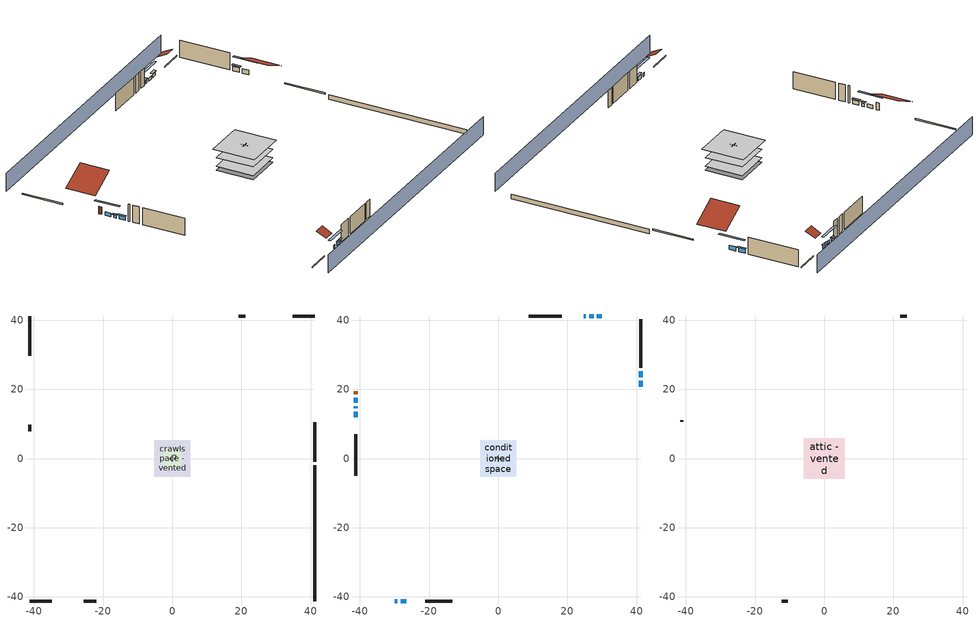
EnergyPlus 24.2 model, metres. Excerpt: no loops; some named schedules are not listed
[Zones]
crawlspace - vented
 floor foundation (Slab2 construction): -5.27,-5.27 -5.27,5.27 5.27,5.27 5.27,-5.27 z-0.91
 wall outside (RimJoist1 construction): 41.16,-1 41.16,10.52 z0.3:0.61
 wall outside (RimJoist2 construction): -41.16,-41.16 -34.76,-41.16 z0.3:0.61
 wall outside (RimJoist3 construction): -41.16,41.16 -41.16,29.64 z0.3:0.61
 wall outside (RimJoist4 construction): 41.16,41.16 34.76,41.16 z0.3:0.61
 wall foundation (FoundationWall1 construction): 41.16,-41.16 41.16,-1.93 z-0.91:0.3
furnace airloop ret air zone
 floor adiabatic (AdiabaticConst): 0,0 0,1 1,1 1,0 z0
 wall adiabatic (AdiabaticConst): 0,1 0,0 1,0 1,1 0,1 z0:1
 ceiling adiabatic (AdiabaticConst): 1,0 1,1 0,1 0,0 z1
garage
 floor foundation (Slab1 construction): -2.59,-2.59 -2.59,2.59 2.59,2.59 2.59,-2.59 z0
 wall outside (Wall1 construction): -25.62,-41.16 -21.97,-41.16 z0.3:5.18
 wall outside (Wall12 construction): 21.06,41.16 19.24,41.16 z0.3:5.18
 wall outside (Wall2 construction): -41.16,9.73 -41.16,7.9 z0.3:5.18
 wall to conditioned space (Wall5 construction Reversed): 0,-0.91 0,0.91 z0.3:5.18
 wall to conditioned space (Wall6 construction Reversed): 0.91,0 -0.91,0 z0.3:5.18
conditioned space
 floor to crawlspace - vented (Floor1 construction): -5.27,-5.27 -5.27,5.27 5.27,5.27 5.27,-5.27 z0.3
 floor to garage (Floor2 construction): -2.59,-2.59 -2.59,2.59 2.59,2.59 2.59,-2.59 z0.3
 floor adiabatic (AdiabaticFloorConstruction): -5.27,-5.27 -5.27,5.27 5.27,5.27 5.27,-5.27 z2.74
 wall outside (AdiabaticWallConstruction 1): -41.16,19.44 -41.16,18.53 z0.3:2.34
 wall outside (AdiabaticWallConstruction): 41.16,20.71 41.16,22.51 / 41.16,23.44 41.16,25.24 z0.3:1.52; 29.85,41.16 28.51,41.16 / 27.59,41.16 26.25,41.16 z0.3:1.22; -29.85,-41.16 -29.13,-41.16 z0.3:1.25; -28.2,-41.16 -26.55,-41.16 / -41.16,13.54 -41.16,11.93 z0.3:1.37; -41.16,17.6 -41.16,16.05 z0.3:1.31; -41.16,15.12 -41.16,14.46 / 25.33,41.16 24.69,41.16 z0.3:1.16
 wall outside (Wall3 construction): 41.16,26.17 41.16,40.23 z0.3:5.18
 wall outside (Wall4 construction): -21.04,-41.16 -13.22,-41.16 z0.3:5.18
 wall outside (Wall7 construction): -41.16,6.97 -41.16,-5 z0.3:5.18
 wall outside (Wall8 construction): 18.31,41.16 8.77,41.16 z0.3:5.18
 window (WindowConstruction): 41.16,20.71 41.16,22.51 z0.3:1.52
 window (WindowConstruction 9): 29.85,41.16 28.51,41.16 z0.3:1.22
 window (WindowConstruction 1): 41.16,23.44 41.16,25.24 z0.3:1.52
 window (WindowConstruction 2): -29.85,-41.16 -29.13,-41.16 z0.3:1.25
 window (WindowConstruction 3): -28.2,-41.16 -26.55,-41.16 z0.3:1.37
 window (WindowConstruction 4): -41.16,17.6 -41.16,16.05 z0.3:1.31
 window (WindowConstruction 5): -41.16,15.12 -41.16,14.47 z0.3:1.16
 window (WindowConstruction 6): -41.16,13.54 -41.16,11.93 z0.3:1.37
 window (WindowConstruction 7): 27.59,41.16 26.25,41.16 z0.3:1.22
 window (WindowConstruction 8): 25.33,41.16 24.69,41.16 z0.3:1.16
 door (Door): -41.16,19.44 -41.16,18.53 z0.3:2.34
 ceiling adiabatic (AdiabaticFloorConstruction): 5.27,-5.27 5.27,5.27 -5.27,5.27 -5.27,-5.27 z2.74
attic - vented
 floor to conditioned space (Floor3 construction Reversed): -5.87,-5.87 -5.87,5.87 5.87,5.87 5.87,-5.87 z5.18
 wall outside (Wall10 construction): 23.77,41.16 21.99,41.16 z0.3:5.18
 wall outside (Wall11 construction): -41.16,11 -41.16,10.65 z0.3:5.18
 wall outside (Wall9 construction): -12.29,-41.16 -10.52,-41.16 z0.3:5.18
 roof outside (Roof1 construction): 41.16,19.78,5.18 33.7,19.78,8.91 33.7,11.45,8.91 41.16,11.45,5.18
 roof outside (Roof2 construction): -30.77,-41.16,5.18 -30.77,-38.43,6.55 -33.83,-38.43,6.55 -33.83,-41.16,5.18
 roof outside (Roof3 construction): 30.77,41.16,5.18 30.77,38.43,6.55 33.83,38.43,6.55 33.83,41.16,5.18
 roof outside (Roof4 construction): -41.16,20.37,5.18 -33.7,20.37,8.91 -33.7,28.71,8.91 -41.16,28.71,5.18
shading: 41.16,45.73 -41.16,45.73 / -41.16,-45.73 41.16,-45.73 z0:5.18; 41.16,25.25 41.16,17.97 41.77,17.97 41.77,25.25 z4.27; 28.21,41.16 30.15,41.16 30.15,41.77 28.21,41.77 z1.52; 41.16,25.54 41.16,23.14 41.77,23.14 41.77,25.54 z1.83; -26.38,-41.16 -32.59,-41.16 -32.59,-41.77 -26.38,-41.77 z3.99; -26.25,-41.16 -28.5,-41.16 -28.5,-41.77 -26.25,-41.77 z1.68; -41.16,13.31 -41.16,20.34 -41.77,20.34 -41.77,13.31 z4.05; -41.16,14.16 -41.16,15.42 -41.77,15.42 -41.77,14.16 z1.46; -41.16,11.62 -41.16,13.84 -41.77,13.84 -41.77,11.62 z1.68; 23.51,41.16 30.33,41.16 30.33,41.77 23.51,41.77 z3.96; 24.39,41.16 25.63,41.16 25.63,41.77 24.39,41.77 z1.46
[Building]
Building 1: Terrain=Suburbs
[Site:Location]
Portland Intl Arpt_OR: Latitude {deg}=45.59; Longitude {deg}=-122.6; Time Zone {hr}=-8; Elevation {m}=33; Keep Site Location Information=Yes
[Site:GroundTemperature:Shallow]
10.2558, 8.96328, 8.85977, 9.47314, 11.9355, 14.3863, 16.5111, 17.8571, 17.9714, 16.8767, 14.8061, 12.4304
[Site:WaterMainsTemperature]
Calculation Method=Schedule; Temperature Schedule=mains temperature schedule
[Material] Roughness=Rough; Thermal Absorptance=0.9
Name | Thickness {m} | Conductivity {W/m-K} | Density {kg/m3} | Specific Heat {J/kg-K} | Solar Absorptance | Visible Absorptance
ceiling loosefill ins | 0.254 | 0.0480833 | 16.02 | 1046.75 | 0.7 | 0.7
ceiling stud and cavity | 0.1397 | 0.104117 | 65.682 | 1177.47 | 0.7 | 0.7
concrete 4.0 in. | 0.1016 | 1.803125 | 2242.8 | 837.4 | 0.7 | 0.7
concrete 8.0 in. | 0.2032 | 1.803125 | 2242.8 | 837.4 | 0.7 | 0.7
door material | 0.04445 | 0.0612267 | 512.64 | 1214.23 | 0.7 | 0.7
floor covering | 0.0127 | 0.0433444 | 54.468 | 1339.84 | 0.6 | 0.6
floor rigid ins; wall rigid ins | 0.512978 | 0.029427 | 32.04 | 1214.23 | 0.7 | 0.7
floor stud and cavity | 0.1397 | 0.923637 | 92.3553 | 1139.71 | 0.7 | 0.7
floor stud and cavity 1 | 0.1397 | 1.75129 | 37.0049 | 1207.88 | 0.7 | 0.7
furniture material conditioned space 1; furniture material garage 1 | 0.1524 | 0.115458 | 640.8 | 1214.23 | 0.6 | 0.6
gypsum board | 0.0127 | 0.160291 | 801 | 837.4 | 0.6 | 0.6
metal surfacing | 0.000508 | 50.0403 | 7801.74 | 460.57 | 0.9 | 0.9
osb sheathing 0.5 in. | 0.0127 | 0.115458 | 512.64 | 1214.23 | 0.6 | 0.6
osb sheathing 0.5 in. 1; osb sheathing 0.5 in. 2; osb sheathing 0.5 in. 3 | 0.0127 | 0.115458 | 512.64 | 1214.23 | 0.7 | 0.7
osb sheathing 0.75 in. | 0.01905 | 0.115458 | 512.64 | 1214.23 | 0.7 | 0.7
rim joist stud and cavity | 0.0508 | 0.178688 | 50.32683 | 1063.81 | 0.6 | 0.6
roof rigid ins | 0.00396442 | 0.029427 | 32.04 | 1214.23 | 0.7 | 0.7
soil 0.5 in. | 0.0127 | 1.9041 | 1842.3 | 418.7 | 0.7 | 0.7
wall stud and cavity | 0.1397 | 0.727959 | 139.0536 | 1170.24 | 0.6 | 0.6
wall stud and cavity 1 | 0.1397 | 0.550994 | 139.0536 | 1170.24 | 0.7 | 0.7
wall stud and cavity 2 | 0.1397 | 0.335416 | 139.0536 | 1170.24 | 0.7 | 0.7
wall stud and cavity 3 | 0.0889 | 0.380278 | 52.3479 | 1209.89 | 0.7 | 0.7
wall stud and cavity 4 | 0.0889 | 0.391764 | 83.0341 | 1211.67 | 0.7 | 0.7
wood siding | 0.0254 | 0.102417 | 544.68 | 1172.36 | 0.85 | 0.85
wood siding 1; wood siding 2 | 0.0254 | 0.102417 | 544.68 | 1172.36 | 0.7 | 0.7
[Material:NoMass]
Adiabatic: Roughness=Rough; Thermal Resistance {m2-K/W}=176.1; Thermal Absorptance=0.9; Solar Absorptance=0.7; Visible Absorptance=0.7
[WindowMaterial:SimpleGlazingSystem]
WindowMaterial: U-Factor {W/m2-K}=6.58648; Solar Heat Gain Coefficient=0.76
[Construction]
AdiabaticConst: Adiabatic
AdiabaticFloorConstruction: floor stud and cavity 1, floor rigid ins, osb sheathing 0.75 in., floor covering
AdiabaticWallConstruction: wood siding 1, wall rigid ins, wall stud and cavity 3, gypsum board
AdiabaticWallConstruction 1: wood siding 2, wall rigid ins, wall stud and cavity 3, gypsum board
Door: door material
Floor1 construction; Floor2 construction: floor stud and cavity, osb sheathing 0.75 in., floor covering
Floor3 construction Reversed: gypsum board, ceiling stud and cavity, ceiling loosefill ins
FoundationWall1 construction: concrete 8.0 in.
furniture construction conditioned space 1: furniture material conditioned space 1
furniture construction garage 1: furniture material garage 1
PartitionWallConstruction: gypsum board, wall stud and cavity 4, gypsum board
RimJoist1 construction; RimJoist2 construction; RimJoist3 construction; RimJoist4 construction: wood siding, rim joist stud and cavity
Roof1 construction; Roof2 construction; Roof3 construction; Roof4 construction: metal surfacing, roof rigid ins, osb sheathing 0.5 in.
Slab1 construction: concrete 4.0 in.
Slab2 construction: soil 0.5 in.
Wall1 construction; Wall2 construction: wood siding, osb sheathing 0.5 in. 1, wall stud and cavity
Wall10 construction; Wall11 construction; Wall12 construction; Wall9 construction: wood siding, osb sheathing 0.5 in. 3, wall stud and cavity
Wall3 construction; Wall4 construction: wood siding, osb sheathing 0.5 in. 1, wall stud and cavity 1, gypsum board
Wall5 construction Reversed: gypsum board, wall stud and cavity 2, osb sheathing 0.5 in. 2
Wall6 construction Reversed: gypsum board, wall stud and cavity 2, osb sheathing 0.5 in. 3
Wall7 construction; Wall8 construction: wood siding, osb sheathing 0.5 in. 3, wall stud and cavity 1, gypsum board
WindowConstruction; WindowConstruction 1; WindowConstruction 2; WindowConstruction 3; WindowConstruction 4; WindowConstruction 5; WindowConstruction 6; WindowConstruction 7; WindowConstruction 8; WindowConstruction 9: WindowMaterial
[Zone] Multiplier=1
Name | Volume {m3} | Part of Total Floor Area
attic - vented | 120.537 | Yes
conditioned space | 606.66 | Yes
crawlspace - vented | 135.355 | Yes
furnace airloop ret air zone | 1 | No
garage | 65.242 | Yes
[Space]
Name | Zone | Volume {m3} | Space Type
attic - vented 1 | attic - vented | 120.537
conditioned space 1 | conditioned space | 606.66
crawlspace - vented 1 | crawlspace - vented | 135.355
furnace airloop ret air space | furnace airloop ret air zone |  | Plenum Space Type
garage 1 | garage | 65.242
[ZoneInfiltration:EffectiveLeakageArea] Schedule=Always On Discrete
Name | Zone or Space | Effective Air Leakage Area {cm2} | Stack Coefficient | Wind Coefficient
infil attic - vented 1 | attic - vented 1 | 4592.05 | 0.000182513 | 4.37271e-05
infil garage 1 | garage 1 | 135.918 | 0.000129147 | 4.64657e-05
[ZoneMixing] Schedule=Always On Continuous; Design Flow Rate Calculation Method=Flow/Zone; Design Flow Rate {m3/s}=0
Name | Zone or Space | Source Zone or Space
whole house fan mix | attic - vented | conditioned space
furnace airloop_0 ZoneMixDZToCond mix | conditioned space | crawlspace - vented
furnace airloop_0 ZoneMixCondToDZ mix | crawlspace - vented | conditioned space
[SurfaceProperty:IncidentSolarMultiplier] Incident Solar Multiplier=1; Incident Solar Multiplier Schedule=trans schedule winter=0.85 summer=0.7
Window1; Window10; Window2; Window3; Window4; Window5; Window6; Window7; Window8; Window9
[InternalMass]
Name | Construction | Zone or ZoneList | Space or SpaceList | Surface Area {m2}
furniture mass conditioned space 1 | furniture construction conditioned space 1 | conditioned space | conditioned space 1 | 99.51774
partition wall mass | PartitionWallConstruction | conditioned space | conditioned space 1 | 248.794
furniture mass garage 1 | furniture construction garage 1 | garage | garage 1 | 2.67561
[Lights] Design Level Calculation Method=LightingLevel; Return Air Fraction=0; Fraction Radiant=0.6; Fraction Visible=0.2; Fraction Replaceable=1
Name | Zone or ZoneList or Space or SpaceList | Schedule | Lighting Level {W}
interior lighting | conditioned space 1 | lighting_interior | 362.033
garage lighting | garage 1 | lighting_garage | 8.8611
[People]
occupants: Zone or ZoneList or Space or SpaceList=conditioned space 1; Number of People Schedule=occupants; Number of People Calculation Method=People; Number of People=5; Fraction Radiant=0.314171; Sensible Heat Fraction=0.56303; Activity Level Schedule=occupants activity schedule; Carbon Dioxide Generation Rate {m3/s-W}=0; Enable ASHRAE 55 Comfort Warnings=No; Mean Radiant Temperature Calculation Type=EnclosureAveraged
[ElectricEquipment] Design Level Calculation Method=EquipmentLevel
Name | Zone or ZoneList or Space or SpaceList | Schedule | Design Level {W} | Fraction Latent | Fraction Radiant | Fraction Lost
ceiling fan | conditioned space 1 | ceiling_fan | 17.9314 | 0 | 0.558 | 0
clothes dryer | conditioned space 1 | clothes_dryer | 4165.51 | 0.015 | 0.081 | 0.85
clothes washer | conditioned space 1 | clothes_washer | 289.22 | 0.03 | 0.162 | 0.7
cooking range | conditioned space 1 | cooking_range | 1210.74 | 0.08 | 0.432 | 0.2
dishwasher | conditioned space 1 | dishwasher | 514.86 | 0.3 | 0.18 | 0.4
fridge | conditioned space 1 | fridge schedule | 45.9075 | 0 | 0.6 | 0
mech vent bath fan 0 | conditioned space 1 | mech vent bath fan 0 schedule | 30 | 0 | 0 | 1
mech vent house fan | conditioned space 1 | mech vent house fan schedule | 0 | 0 | 0 | 1
mech vent house fan cfis | conditioned space 1 | mech vent house fan cfis schedule | 0 | 0 | 0 | 0
mech vent range fan 0 | conditioned space 1 | mech vent range fan 0 schedule | 30 | 0 | 0 | 1
misc plug loads | conditioned space 1 | plug_loads_other | 1014.88 | 0.021 | 0.558 | 0.049
misc tv | conditioned space 1 | plug_loads_tv | 1347.7 | 0 | 0.6 | 0
whole house fan | conditioned space 1 | Always On Discrete | 0 | 0 | 0 | 1
freezer | garage 1 | freezer schedule | 194.914 | 0 | 0.6 | 0
fridge 1 | garage 1 | fridge schedule 1 | 90.9498 | 0 | 0.6 | 0
[OtherEquipment] Design Level Calculation Method=EquipmentLevel
Name | Fuel Type | Zone or ZoneList or Space or SpaceList | Schedule | Design Level {W} | Fraction Latent | Fraction Radiant | Fraction Lost
clothes dryer 1 | Electricity | conditioned space 1 | clothes_dryer | 0 | 0.015 | 0.081 | 0.85
cooking range 1 | Electricity | conditioned space 1 | cooking_range | 0 | 0.08 | 0.432 | 0.2
furnace airloop_0 SupCondToLv; furnace airloop_0 SupSensLkToCond; mech vent house fan sensible load; water heater sens | None | conditioned space 1 | Always On Discrete | 0 | 0 | 0 | 0
furnace airloop_0 SupLatLkToCond; mech vent house fan latent load; water heater lat | None | conditioned space 1 | Always On Discrete | 0 | 1 | 0 | 0
general water use latent | None | conditioned space 1 | general water use schedule | 99.529 | 1 | 0 | 0
general water use sensible | None | conditioned space 1 | general water use schedule | -98.09 | 0 | 0.6 | 0
water heater energy adjustment1 | Electricity | conditioned space 1 | Always On Discrete | 0.01 | 0 | 0 | 1
furnace airloop_0 RetCondToDZ; furnace airloop_0 SupCondToDZ; furnace airloop_0 SupSensLkToDZ | None | crawlspace - vented 1 | Always On Discrete | 0 | 0 | 0 | 0
furnace airloop_0 SupLatLkToDZ | None | crawlspace - vented 1 | Always On Discrete | 0 | 1 | 0 | 0
furnace airloop_0 RetCondToRP; furnace airloop_0 RetSensLkToRP | None | furnace airloop ret air space | Always On Discrete | 0 | 0 | 0 | 0
furnace airloop_0 RetLatLkToRP | None | furnace airloop ret air space | Always On Discrete | 0 | 1 | 0 | 0
[ZoneInfiltration:DesignFlowRate] Schedule=Always On Discrete
Name | Zone or ZoneList or Space or SpaceList | Design Flow Rate Calculation Method | Design Flow Rate {m3/s} | Air Changes per Hour {1/hr} | Constant Term Coefficient | Temperature Term Coefficient | Velocity Term Coefficient | Velocity Squared Term Coefficient
infil flow; natural vent flow; whole house fan flow | conditioned space 1 | Flow/Zone | 0
crawlspace_vented 1 duct leakage imbalance infil flow | crawlspace - vented 1 | Flow/Zone | 0
infil crawlspace - vented 1 | crawlspace - vented 1 | AirChanges/Hour |  | 2.6013 | 1 | 0 | 0 | 0
[SurfaceProperty:ExposedFoundationPerimeter] Exposed Perimeter Calculation Method=TotalExposedPerimeter
Name | Total Exposed Perimeter {m}
Slab2 | 39.22776
Slab1 | 14.6304
[SpaceList]
Plenum Space Type: furnace airloop ret air space
[AvailabilityManager:Scheduled] Schedule=Always On Discrete
furnace airloop Availability Manager; room ac airloop Availability Manager
[AirLoopHVAC:ReturnPlenum]
Air Loop HVAC Return Plenum 1: Zone=furnace airloop ret air zone
[WaterUse:Equipment]
dishwasher: Peak Flow Rate {m3/s}=7.64306e-06; Flow Rate Fraction Schedule=hot_water_dishwasher
[Foundation:Kiva] Wall Depth Below Slab {m}=0.2032
Name | Initial Indoor Air Temperature {C} | Wall Height Above Grade {m}
Foundation Kiva 1 | 13.4258 | 0.1016
Foundation Kiva 2 | 8.41658 | 0.3048
[Foundation:Kiva:Settings]
Soil Conductivity {W/m-K}=1.9041; Soil Density {kg/m3}=1842.3; Soil Specific Heat {J/kg-K}=418.7; Ground Solar Absorptivity=0.9; Ground Thermal Absorptivity=0.9; Ground Surface Roughness {m}=0.03; Far-Field Width {m}=40; Deep-Ground Boundary Condition=ZeroFlux; Deep-Ground Depth {m}=40; Minimum Cell Dimension {m}=0.2; Maximum Cell Growth Coefficient=3; Simulation Timestep=Timestep
[Exterior:Lights]
exterior lighting: Schedule=exterior lighting schedule; Design Level {W}=8.97151
[EnergyManagementSystem:GlobalVariable]
furnace_airloop_0_DuctImbalLkExhFanEquivCond
furnace_airloop_0_DuctImbalLkExhFanEquivDZ
furnace_airloop_0_DuctImbalLkSupFanEquivCond
furnace_airloop_0_DuctImbalLkSupFanEquivDZ
furnace_airloop_0_DZ_T
furnace_airloop_0_DZ_W
furnace_airloop_0_RetCondToDZ
furnace_airloop_0_RetCondToRP
furnace_airloop_0_RetLatLkToRP
furnace_airloop_0_RetSensLkToRP
furnace_airloop_0_SupCondToDZ
furnace_airloop_0_SupCondToLv
furnace_airloop_0_SupLatLkToCond
furnace_airloop_0_SupLatLkToDZ
furnace_airloop_0_SupSensLkToCond
furnace_airloop_0_SupSensLkToDZ
furnace_airloop_0_ZoneMixCondToDZ
furnace_airloop_0_ZoneMixDZToCond
furnace_airloop_AH_MFR
furnace_airloop_AH_Tout
furnace_airloop_AH_VFR
furnace_airloop_AH_Wout
furnace_airloop_Fan_RTF
furnace_airloop_RA_T
furnace_airloop_Ra_W
infil_program_Qfan
infil_program_Qinf
natural_vent_program_Qnv
natural_vent_program_Qwhf
room_ac_airloop_Fan_RTF
[EnergyManagementSystem:Sensor]
Name | Output:Variable or Output:Meter Index Key | Output:Variable or Output:Meter
airflow_gain | infil flow | Infiltration Sensible Heat Gain Energy
airflow_gain_1 | natural vent flow | Infiltration Sensible Heat Gain Energy
airflow_gain_2 | whole house fan flow | Infiltration Sensible Heat Gain Energy
airflow_loss | infil flow | Infiltration Sensible Heat Loss Energy
airflow_loss_1 | natural vent flow | Infiltration Sensible Heat Loss Energy
airflow_loss_2 | whole house fan flow | Infiltration Sensible Heat Loss Energy
clg_load_cond |  | Cooling:EnergyTransfer:Zone:CONDITIONED SPACE
clg_load_duct |  | Cooling:EnergyTransfer:Zone:FURNACE AIRLOOP RET AIR ZONE
clg_sp_s; clg_sp_s_1 | cooling setpoint | Schedule Value
clothes_dryer_exhaust_0_sch_s | clothes_dryer | Schedule Value
cool_season | cooling season schedule | Schedule Value
ducts_conv | furnace airloop_0 RetCondToRP | Other Equipment Convective Heating Energy
ducts_conv_1 | furnace airloop_0 RetLatLkToRP | Other Equipment Convective Heating Energy
ducts_conv_2 | furnace airloop_0 RetSensLkToRP | Other Equipment Convective Heating Energy
ducts_conv_3 | furnace airloop_0 SupCondToLv | Other Equipment Convective Heating Energy
ducts_conv_4 | furnace airloop_0 SupLatLkToCond | Other Equipment Convective Heating Energy
ducts_conv_5 | furnace airloop_0 SupSensLkToCond | Other Equipment Convective Heating Energy
ducts_rad | furnace airloop_0 RetCondToRP | Other Equipment Radiant Heating Energy
ducts_rad_1 | furnace airloop_0 RetLatLkToRP | Other Equipment Radiant Heating Energy
ducts_rad_2 | furnace airloop_0 RetSensLkToRP | Other Equipment Radiant Heating Energy
ducts_rad_3 | furnace airloop_0 SupCondToLv | Other Equipment Radiant Heating Energy
ducts_rad_4 | furnace airloop_0 SupLatLkToCond | Other Equipment Radiant Heating Energy
ducts_rad_5 | furnace airloop_0 SupSensLkToCond | Other Equipment Radiant Heating Energy
fridge_tin_s_1 | garage | Zone Mean Air Temperature
furnace_airloop_0_DZ_T_s | crawlspace - vented | Zone Air Temperature
furnace_airloop_0_DZ_W_s | crawlspace - vented | Zone Mean Air Humidity Ratio
furnace_airloop_AH_MFR_s | Node 16 | System Node Mass Flow Rate
furnace_airloop_AH_Tout_s | Node 16 | System Node Temperature
furnace_airloop_AH_VFR_s | Node 16 | System Node Current Density Volume Flow Rate
furnace_airloop_AH_Wout_s | Node 16 | System Node Humidity Ratio
furnace_airloop_RA_T_s | Node 19 | System Node Temperature
furnace_airloop_Ra_W_s | Node 19 | System Node Humidity Ratio
htg_load_cond |  | Heating:EnergyTransfer:Zone:CONDITIONED SPACE
htg_load_duct |  | Heating:EnergyTransfer:Zone:FURNACE AIRLOOP RET AIR ZONE
htg_sp_s; htg_sp_s_1 | heating setpoint | Schedule Value
hvac_availability_schedule_s | hvac availability schedule | Schedule Value
ig_ee_conv | ceiling fan | Electric Equipment Convective Heating Energy
ig_ee_conv_1 | clothes dryer | Electric Equipment Convective Heating Energy
ig_ee_conv_3 | cooking range | Electric Equipment Convective Heating Energy
ig_ee_conv_4 | dishwasher | Electric Equipment Convective Heating Energy
ig_ee_conv_5 | fridge | Electric Equipment Convective Heating Energy
ig_ee_conv_6 | misc plug loads | Electric Equipment Convective Heating Energy
ig_ee_conv_7 | misc tv | Electric Equipment Convective Heating Energy
ig_ee_conv_8 | whole house fan | Electric Equipment Convective Heating Energy
ig_ee_rad | ceiling fan | Electric Equipment Radiant Heating Energy
ig_ee_rad_1 | clothes dryer | Electric Equipment Radiant Heating Energy
ig_ee_rad_3 | cooking range | Electric Equipment Radiant Heating Energy
ig_ee_rad_4 | dishwasher | Electric Equipment Radiant Heating Energy
ig_ee_rad_5 | fridge | Electric Equipment Radiant Heating Energy
ig_ee_rad_6 | misc plug loads | Electric Equipment Radiant Heating Energy
ig_ee_rad_7 | misc tv | Electric Equipment Radiant Heating Energy
ig_ee_rad_8 | whole house fan | Electric Equipment Radiant Heating Energy
ig_lgt_conv | interior lighting | Lights Convective Heating Energy
ig_lgt_rad | interior lighting | Lights Radiant Heating Energy
ig_lgt_vis | interior lighting | Lights Visible Radiation Heating Energy
ig_oe_conv | clothes dryer 1 | Other Equipment Convective Heating Energy
ig_oe_conv_1 | cooking range 1 | Other Equipment Convective Heating Energy
ig_oe_conv_2 | general water use latent | Other Equipment Convective Heating Energy
ig_oe_conv_3 | general water use sensible | Other Equipment Convective Heating Energy
ig_oe_conv_4 | water heater energy adjustment1 | Other Equipment Convective Heating Energy
ig_oe_conv_5 | water heater lat | Other Equipment Convective Heating Energy
ig_oe_conv_6 | water heater sens | Other Equipment Convective Heating Energy
ig_oe_rad | clothes dryer 1 | Other Equipment Radiant Heating Energy
ig_oe_rad_1 | cooking range 1 | Other Equipment Radiant Heating Energy
ig_oe_rad_2 | general water use latent | Other Equipment Radiant Heating Energy
ig_oe_rad_3 | general water use sensible | Other Equipment Radiant Heating Energy
ig_oe_rad_4 | water heater energy adjustment1 | Other Equipment Radiant Heating Energy
ig_oe_rad_5 | water heater lat | Other Equipment Radiant Heating Energy
ig_oe_rad_6 | water heater sens | Other Equipment Radiant Heating Energy
ig_ppl_conv | occupants | People Convective Heating Energy
ig_ppl_rad | occupants | People Radiant Heating Energy
im_conv | furniture mass conditioned space 1 | Surface Inside Face Convection Heat Gain Energy
im_conv_1 | partition wall mass | Surface Inside Face Convection Heat Gain Energy
im_ig | furniture mass conditioned space 1 | Surface Inside Face Internal Gains Radiation Heat Gain Energy
im_ig_1 | partition wall mass | Surface Inside Face Internal Gains Radiation Heat Gain Energy
im_lgt | furniture mass conditioned space 1 | Surface Inside Face Lights Radiation Heat Gain Energy
im_lgt_1 | partition wall mass | Surface Inside Face Lights Radiation Heat Gain Energy
im_sol | furniture mass conditioned space 1 | Surface Inside Face Solar Radiation Heat Gain Energy
im_sol_1 | partition wall mass | Surface Inside Face Solar Radiation Heat Gain Energy
im_surf | furniture mass conditioned space 1 | Surface Inside Face Net Surface Thermal Radiation Heat Gain Energy
im_surf_1 | partition wall mass | Surface Inside Face Net Surface Thermal Radiation Heat Gain Energy
mech_vent_bath_fan_0_sch_s | mech vent bath fan 0 schedule | Schedule Value
mech_vent_range_fan_0_sch_s | mech vent range fan 0 schedule | Schedule Value
mv_conv | mech vent bath fan 0 | Electric Equipment Convective Heating Energy
